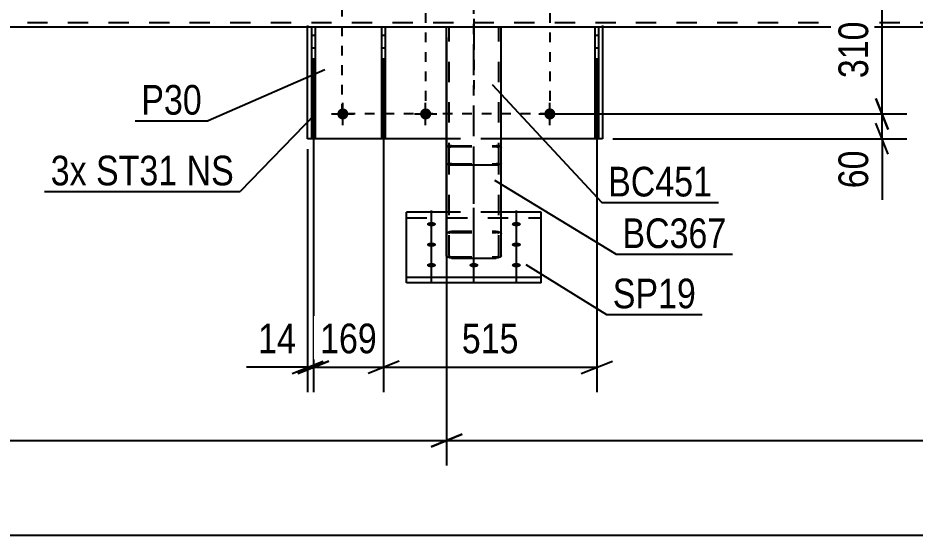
# Model space of a CAD drawing. Header units: millimetres. Extents: x -81 to 760, y -449 to 145.
# Drawn here: x 177.7 to 264.4, y -303.7 to -253.7 of the extents above; entities that cross this region are included whole.
import ezdxf

# ---------------------------------------------------------------- set-up
doc = ezdxf.new("R2010")
doc.units = ezdxf.units.MM
for name, pattern in [('DXK_LINE_DOT1', [1.8814, 0.9407, -0.9407]), ('DXK_LINE_DOT2', [3.9198, 1.9599, -1.9599]), ('DXK_LINE_DOT3', [5.9187, 2.979, -0.9799, 0.9799, -0.9799])]:
    doc.linetypes.add(name, pattern=pattern)
doc.styles.add('Arial Narrow', font='ARIALN.TTF', dxfattribs={"height": 0.2})

# ---------------------------------------------------------------- blocks, each defined once
blk = doc.blocks.new('Bolt-122569792-1394 - 1376')
at = {"linetype": 'Continuous'}
for points in [[(209.077, -262.457, -1), (209.077, -263.537, -1)], [(217.077, -262.457, -1), (217.077, -263.537, -1)], [(229.077, -262.457, -1), (229.077, -263.537, -1)]]:
    blk.add_hatch(color=1, dxfattribs=at).paths.add_polyline_path(points)
at = {"color": 1, "linetype": 'Continuous'}
for p, q in [((209.077, -264.077), (209.077, -261.917)), ((217.077, -264.077), (217.077, -261.917)), ((229.077, -264.077), (229.077, -261.917)), ((207.997, -262.997), (210.157, -262.997)), ((215.997, -262.997), (218.157, -262.997)), ((227.997, -262.997), (230.157, -262.997))]:
    blk.add_line(p, q, dxfattribs=at)
blk = doc.blocks.new('Bolt-122569792-1391 - 1376')
at = {"linetype": 'Continuous'}
for points in [[(217.639, -273.861), (217.547, -273.856), (217.46, -273.842), (217.38, -273.82), (217.312, -273.79), (217.258, -273.754), (217.22, -273.714), (217.201, -273.67), (217.201, -273.626), (217.22, -273.582), (217.258, -273.542), (217.312, -273.506), (217.38, -273.476), (217.46, -273.454), (217.547, -273.44), (217.639, -273.435), (217.73, -273.44), (217.818, -273.454), (217.898, -273.476), (217.966, -273.506), (218.02, -273.542), (218.057, -273.582), (218.077, -273.626), (218.077, -273.67), (218.057, -273.714), (218.02, -273.754), (217.966, -273.79), (217.898, -273.82), (217.818, -273.842), (217.73, -273.856)], [(225.839, -273.861), (225.747, -273.856), (225.66, -273.842), (225.58, -273.82), (225.512, -273.79), (225.458, -273.754), (225.42, -273.714), (225.401, -273.67), (225.401, -273.626), (225.42, -273.582), (225.458, -273.542), (225.512, -273.506), (225.58, -273.476), (225.66, -273.454), (225.747, -273.44), (225.839, -273.435), (225.93, -273.44), (226.018, -273.454), (226.098, -273.476), (226.166, -273.506), (226.22, -273.542), (226.257, -273.582), (226.277, -273.626), (226.277, -273.67), (226.257, -273.714), (226.22, -273.754), (226.166, -273.79), (226.098, -273.82), (226.018, -273.842), (225.93, -273.856)], [(217.639, -275.844), (217.547, -275.839), (217.46, -275.825), (217.38, -275.803), (217.312, -275.773), (217.258, -275.737), (217.22, -275.697), (217.201, -275.653), (217.201, -275.609), (217.22, -275.565), (217.258, -275.525), (217.312, -275.489), (217.38, -275.459), (217.46, -275.437), (217.547, -275.423), (217.639, -275.418), (217.73, -275.423), (217.818, -275.437), (217.898, -275.459), (217.966, -275.489), (218.02, -275.525), (218.057, -275.565), (218.077, -275.609), (218.077, -275.653), (218.057, -275.697), (218.02, -275.737), (217.966, -275.773), (217.898, -275.803), (217.818, -275.825), (217.73, -275.839)], [(225.839, -275.844), (225.747, -275.839), (225.66, -275.825), (225.58, -275.803), (225.512, -275.773), (225.458, -275.737), (225.42, -275.697), (225.401, -275.653), (225.401, -275.609), (225.42, -275.565), (225.458, -275.525), (225.512, -275.489), (225.58, -275.459), (225.66, -275.437), (225.747, -275.423), (225.839, -275.418), (225.93, -275.423), (226.018, -275.437), (226.098, -275.459), (226.166, -275.489), (226.22, -275.525), (226.257, -275.565), (226.277, -275.609), (226.277, -275.653), (226.257, -275.697), (226.22, -275.737), (226.166, -275.773), (226.098, -275.803), (226.018, -275.825), (225.93, -275.839)], [(217.639, -277.827), (217.547, -277.822), (217.46, -277.808), (217.38, -277.786), (217.312, -277.756), (217.258, -277.72), (217.22, -277.68), (217.201, -277.636), (217.201, -277.592), (217.22, -277.548), (217.258, -277.508), (217.312, -277.472), (217.38, -277.442), (217.46, -277.419), (217.547, -277.406), (217.639, -277.401), (217.73, -277.406), (217.818, -277.419), (217.898, -277.442), (217.966, -277.472), (218.02, -277.508), (218.057, -277.548), (218.077, -277.592), (218.077, -277.636), (218.057, -277.68), (218.02, -277.72), (217.966, -277.756), (217.898, -277.786), (217.818, -277.808), (217.73, -277.822)], [(221.739, -277.827), (221.647, -277.822), (221.56, -277.808), (221.48, -277.786), (221.412, -277.756), (221.358, -277.72), (221.32, -277.68), (221.301, -277.636), (221.301, -277.592), (221.32, -277.548), (221.358, -277.508), (221.412, -277.472), (221.48, -277.442), (221.56, -277.419), (221.647, -277.406), (221.739, -277.401), (221.83, -277.406), (221.918, -277.419), (221.998, -277.442), (222.066, -277.472), (222.12, -277.508), (222.157, -277.548), (222.177, -277.592), (222.177, -277.636), (222.157, -277.68), (222.12, -277.72), (222.066, -277.756), (221.998, -277.786), (221.918, -277.808), (221.83, -277.822)], [(225.839, -277.827), (225.747, -277.822), (225.66, -277.808), (225.58, -277.786), (225.512, -277.756), (225.458, -277.72), (225.42, -277.68), (225.401, -277.636), (225.401, -277.592), (225.42, -277.548), (225.458, -277.508), (225.512, -277.472), (225.58, -277.442), (225.66, -277.419), (225.747, -277.406), (225.839, -277.401), (225.93, -277.406), (226.018, -277.419), (226.098, -277.442), (226.166, -277.472), (226.22, -277.508), (226.257, -277.548), (226.277, -277.592), (226.277, -277.636), (226.257, -277.68), (226.22, -277.72), (226.166, -277.756), (226.098, -277.786), (226.018, -277.808), (225.93, -277.822)]]:
    blk.add_hatch(color=1, dxfattribs=at).paths.add_polyline_path(points)
at = {"color": 1, "linetype": 'Continuous'}
for p, q in [((217.639, -275.223), (217.639, -272.318)), ((225.839, -275.223), (225.839, -272.318)), ((217.639, -277.206), (217.639, -274.301)), ((225.839, -277.206), (225.839, -274.301)), ((217.639, -279.189), (217.639, -276.284)), ((221.739, -279.189), (221.739, -276.284)), ((225.839, -279.189), (225.839, -276.284))]:
    blk.add_line(p, q, dxfattribs=at)
at = {"color": 1, "linetype": 'DXK_LINE_DOT2'}
blk.add_line((221.739, -275.223), (221.739, -272.318), dxfattribs=at)
blk = doc.blocks.new('Part-122569792-1524 - 1376')
at = {"color": 2, "linetype": 'Continuous'}
for p, q in [((219.099, -272.487), (215.239, -272.487)), ((215.239, -279.335), (215.239, -272.487)), ((228.239, -272.487), (224.379, -272.487)), ((228.239, -279.335), (228.239, -272.487)), ((215.239, -278.775), (228.239, -278.775)), ((228.239, -279.335), (215.239, -279.335))]:
    blk.add_line(p, q, dxfattribs=at)
at = {"color": 7, "linetype": 'DXK_LINE_DOT2'}
for p, q in [((224.379, -272.487), (219.099, -272.487)), ((215.239, -273.047), (228.239, -273.047))]:
    blk.add_line(p, q, dxfattribs=at)
blk = doc.blocks.new('Part-122569792-1484 - 1376')
at = {"color": 2, "linetype": 'Continuous'}
for p, q in [((233.453, -265.397), (233.453, -254.597)), ((233.773, -254.597), (233.773, -265.397)), ((233.453, -256.597), (233.773, -256.597)), ((233.773, -265.397), (233.453, -265.397))]:
    blk.add_line(p, q, dxfattribs=at)
at = {"color": 7, "linetype": 'DXK_LINE_DOT2'}
for p, q in [((233.773, -254.597), (233.453, -254.597)), ((233.453, -255.397), (233.773, -255.397))]:
    blk.add_line(p, q, dxfattribs=at)
blk = doc.blocks.new('Part-122569792-1489 - 1376')
at = {"color": 2, "linetype": 'Continuous'}
for p, q in [((206.077, -265.397), (206.077, -254.597)), ((206.397, -254.597), (206.397, -265.397)), ((206.077, -256.597), (206.397, -256.597)), ((206.397, -265.397), (206.077, -265.397))]:
    blk.add_line(p, q, dxfattribs=at)
at = {"color": 7, "linetype": 'DXK_LINE_DOT2'}
for p, q in [((206.397, -254.597), (206.077, -254.597)), ((206.077, -255.397), (206.397, -255.397))]:
    blk.add_line(p, q, dxfattribs=at)
blk = doc.blocks.new('Part-122569792-1494 - 1376')
at = {"color": 2, "linetype": 'Continuous'}
for p, q in [((212.856, -265.397), (212.856, -254.597)), ((213.176, -254.597), (213.176, -265.397)), ((212.856, -256.597), (213.176, -256.597)), ((213.176, -265.397), (212.856, -265.397))]:
    blk.add_line(p, q, dxfattribs=at)
at = {"color": 7, "linetype": 'DXK_LINE_DOT2'}
for p, q in [((213.176, -254.597), (212.856, -254.597)), ((212.856, -255.397), (213.176, -255.397))]:
    blk.add_line(p, q, dxfattribs=at)
blk = doc.blocks.new('Part-122569792-1539 - 1376')
at = {"color": 7, "linetype": 'DXK_LINE_DOT2'}
for p, q in [((219.135, -266.176), (219.099, -266.24)), ((219.099, -267.753), (219.099, -266.24)), ((219.24, -266.122), (219.135, -266.176)), ((219.395, -266.085), (219.24, -266.122)), ((219.339, -266.24), (219.357, -266.208)), ((219.339, -276.688), (219.339, -266.24)), ((219.357, -266.208), (219.409, -266.181)), ((219.579, -266.073), (219.395, -266.085)), ((219.409, -266.181), (219.487, -266.163)), ((219.487, -266.163), (219.579, -266.156)), ((219.579, -266.073), (223.899, -266.073)), ((219.579, -266.156), (223.899, -266.156)), ((224.083, -266.085), (223.899, -266.073)), ((223.899, -266.156), (223.991, -266.163)), ((223.991, -266.163), (224.069, -266.181)), ((224.069, -266.181), (224.083, -266.188)), ((224.238, -266.122), (224.083, -266.085)), ((224.083, -266.188), (224.121, -266.208)), ((224.121, -266.208), (224.139, -266.24)), ((224.139, -276.688), (224.139, -266.24)), ((224.342, -266.176), (224.238, -266.122)), ((224.379, -266.24), (224.342, -266.176)), ((224.379, -267.753), (224.379, -266.24)), ((219.099, -267.746), (219.099, -267.753)), ((219.099, -267.746), (219.135, -267.81)), ((219.357, -267.778), (219.339, -267.746)), ((219.409, -267.805), (219.357, -267.778)), ((224.083, -267.797), (224.121, -267.778)), ((224.121, -267.778), (224.139, -267.746)), ((224.342, -267.81), (224.379, -267.746)), ((219.135, -267.81), (219.24, -267.864)), ((219.24, -267.864), (219.395, -267.9)), ((219.395, -267.9), (219.579, -267.913)), ((219.487, -267.823), (219.409, -267.805)), ((219.579, -267.829), (219.487, -267.823)), ((219.579, -267.829), (223.899, -267.829)), ((219.579, -267.913), (223.899, -267.913)), ((223.991, -267.823), (223.899, -267.829)), ((223.899, -267.913), (224.083, -267.9)), ((224.069, -267.805), (223.991, -267.823)), ((224.069, -267.805), (224.083, -267.797)), ((224.083, -267.9), (224.238, -267.864)), ((224.238, -267.864), (224.342, -267.81)), ((219.099, -274.573), (219.135, -274.484)), ((219.135, -274.484), (219.24, -274.407)), ((219.24, -274.407), (219.395, -274.356)), ((219.357, -274.529), (219.339, -274.573)), ((219.409, -274.49), (219.357, -274.529)), ((219.395, -274.356), (219.579, -274.338)), ((219.487, -274.465), (219.409, -274.49)), ((219.579, -274.456), (219.487, -274.465)), ((219.579, -274.338), (223.899, -274.338)), ((219.579, -274.456), (223.899, -274.456)), ((223.899, -274.338), (224.083, -274.356)), ((223.991, -274.465), (223.899, -274.456)), ((224.069, -274.49), (223.991, -274.465)), ((224.121, -274.529), (224.069, -274.49)), ((224.083, -274.356), (224.238, -274.407)), ((224.139, -274.573), (224.121, -274.529)), ((224.238, -274.407), (224.342, -274.484)), ((224.342, -274.484), (224.379, -274.573)), ((219.339, -276.688), (219.357, -276.733)), ((219.357, -276.733), (219.409, -276.772)), ((219.409, -276.772), (219.487, -276.797)), ((219.487, -276.797), (219.579, -276.806)), ((219.579, -276.806), (223.899, -276.806)), ((223.899, -276.806), (223.991, -276.797)), ((223.991, -276.797), (224.069, -276.772)), ((224.069, -276.772), (224.121, -276.733)), ((224.121, -276.733), (224.139, -276.688))]:
    blk.add_line(p, q, dxfattribs=at)
at = {"color": 2, "linetype": 'Continuous'}
for p, q in [((219.099, -276.688), (219.099, -267.753)), ((224.379, -276.688), (224.379, -267.753)), ((219.135, -276.778), (219.099, -276.688)), ((219.24, -276.855), (219.135, -276.778)), ((219.395, -276.906), (219.24, -276.855)), ((219.579, -276.923), (219.395, -276.906)), ((219.579, -276.923), (223.899, -276.923)), ((224.083, -276.906), (223.899, -276.923)), ((224.238, -276.855), (224.083, -276.906)), ((224.342, -276.778), (224.238, -276.855)), ((224.379, -276.688), (224.342, -276.778))]:
    blk.add_line(p, q, dxfattribs=at)
at = {"color": 7, "linetype": 'DXK_LINE_DOT3'}
blk.add_line((221.739, -275.631), (221.739, -266.993), dxfattribs=at)
blk = doc.blocks.new('Part-122569792-1554 - 1376')
at = {"color": 7, "linetype": 'DXK_LINE_DOT3'}
blk.add_line((221.739, -276.997), (221.739, -240.597), dxfattribs=at)
at = {"color": 2, "linetype": 'Continuous'}
for p, q in [((219.099, -267.753), (219.099, -254.597)), ((224.379, -267.753), (224.379, -254.597)), ((219.135, -267.817), (219.099, -267.753)), ((224.379, -267.753), (224.342, -267.817)), ((219.24, -267.872), (219.135, -267.817)), ((219.395, -267.908), (219.24, -267.872)), ((219.579, -267.921), (219.395, -267.908)), ((219.579, -267.921), (223.899, -267.921)), ((224.083, -267.908), (223.899, -267.921)), ((224.238, -267.872), (224.083, -267.908)), ((224.342, -267.817), (224.238, -267.872))]:
    blk.add_line(p, q, dxfattribs=at)
at = {"color": 7, "linetype": 'DXK_LINE_DOT2'}
for p, q in [((224.379, -254.597), (219.099, -254.597)), ((219.339, -267.753), (219.339, -254.597)), ((224.139, -267.753), (224.139, -254.597)), ((219.099, -266.241), (219.135, -266.176)), ((219.135, -266.176), (219.24, -266.122)), ((219.24, -266.122), (219.395, -266.086)), ((219.357, -266.209), (219.339, -266.241)), ((219.409, -266.181), (219.357, -266.209)), ((219.395, -266.086), (219.579, -266.073)), ((219.487, -266.163), (219.409, -266.181)), ((219.579, -266.157), (219.487, -266.163)), ((219.579, -266.073), (223.899, -266.073)), ((219.579, -266.157), (223.899, -266.157)), ((223.899, -266.073), (224.083, -266.086)), ((223.991, -266.163), (223.899, -266.157)), ((224.069, -266.181), (223.991, -266.163)), ((224.069, -266.181), (224.083, -266.189)), ((224.083, -266.086), (224.238, -266.122)), ((224.083, -266.189), (224.121, -266.209)), ((224.139, -266.241), (224.121, -266.209)), ((224.238, -266.122), (224.342, -266.176)), ((224.342, -266.176), (224.379, -266.241)), ((219.339, -267.753), (219.357, -267.785)), ((219.357, -267.785), (219.409, -267.812)), ((224.069, -267.812), (224.121, -267.785)), ((224.121, -267.785), (224.139, -267.753)), ((219.409, -267.812), (219.487, -267.831)), ((219.487, -267.831), (219.579, -267.837)), ((219.579, -267.837), (223.899, -267.837)), ((223.899, -267.837), (223.991, -267.831)), ((223.991, -267.831), (224.069, -267.812))]:
    blk.add_line(p, q, dxfattribs=at)
blk = doc.blocks.new('Part-122569792-1569 - 1376')
at = {"color": 7, "linetype": 'DXK_LINE_DOT3'}
blk.add_line((221.739, -224.216), (221.739, -260.597), dxfattribs=at)
at = {"color": 2, "linetype": 'Continuous'}
for p, q in [((219.099, -233.475), (219.135, -233.412)), ((219.099, -233.475), (219.099, -246.597)), ((219.135, -233.412), (219.24, -233.359)), ((219.24, -233.359), (219.395, -233.323)), ((219.395, -233.323), (219.579, -233.311)), ((219.579, -233.311), (223.899, -233.311)), ((223.899, -233.311), (224.083, -233.323)), ((224.083, -233.323), (224.238, -233.359)), ((224.238, -233.359), (224.342, -233.412)), ((224.342, -233.412), (224.379, -233.475)), ((224.379, -233.475), (224.379, -246.597))]:
    blk.add_line(p, q, dxfattribs=at)
at = {"color": 7, "linetype": 'DXK_LINE_DOT2'}
for p, q in [((219.357, -233.444), (219.339, -233.475)), ((219.339, -233.475), (219.339, -246.597)), ((219.409, -233.417), (219.357, -233.444)), ((219.487, -233.399), (219.409, -233.417)), ((219.579, -233.393), (219.487, -233.399)), ((219.579, -233.393), (223.899, -233.393)), ((223.991, -233.399), (223.899, -233.393)), ((224.069, -233.417), (223.991, -233.399)), ((224.121, -233.444), (224.069, -233.417)), ((224.139, -233.475), (224.121, -233.444)), ((224.139, -233.475), (224.139, -246.597)), ((219.135, -235.019), (219.099, -234.956)), ((219.24, -235.073), (219.135, -235.019)), ((219.395, -235.108), (219.24, -235.073)), ((219.339, -234.956), (219.357, -234.988)), ((219.357, -234.988), (219.409, -235.015)), ((219.579, -235.121), (219.395, -235.108)), ((219.409, -235.015), (219.487, -235.032)), ((219.487, -235.032), (219.579, -235.039)), ((219.579, -235.039), (223.899, -235.039)), ((219.579, -235.121), (223.899, -235.121)), ((223.899, -235.039), (223.991, -235.032)), ((224.083, -235.108), (223.899, -235.121)), ((223.991, -235.032), (224.069, -235.015)), ((224.069, -235.015), (224.083, -235.007)), ((224.083, -235.007), (224.121, -234.988)), ((224.238, -235.073), (224.083, -235.108)), ((224.121, -234.988), (224.139, -234.956)), ((224.342, -235.019), (224.238, -235.073)), ((224.379, -234.956), (224.342, -235.019)), ((224.379, -246.597), (219.099, -246.597))]:
    blk.add_line(p, q, dxfattribs=at)
blk = doc.blocks.new('Part-122569792-1584 - 1376')
at = {"color": 2, "linetype": 'Continuous'}
for p, q in [((205.677, -235.797), (205.677, -246.597)), ((206.077, -235.797), (205.677, -235.797)), ((212.856, -235.797), (206.397, -235.797)), ((219.099, -235.797), (213.176, -235.797)), ((233.453, -235.797), (224.379, -235.797)), ((234.173, -235.797), (233.773, -235.797)), ((234.173, -235.797), (234.173, -246.597)), ((205.677, -265.397), (205.677, -254.597)), ((234.173, -254.597), (234.173, -265.397)), ((206.077, -265.397), (205.677, -265.397)), ((212.856, -265.397), (206.397, -265.397)), ((219.099, -265.397), (213.176, -265.397)), ((233.453, -265.397), (224.379, -265.397)), ((234.173, -265.397), (233.773, -265.397))]:
    blk.add_line(p, q, dxfattribs=at)
at = {"color": 7, "linetype": 'DXK_LINE_DOT2'}
for p, q in [((206.397, -235.797), (206.077, -235.797)), ((213.176, -235.797), (212.856, -235.797)), ((224.379, -235.797), (219.099, -235.797)), ((233.773, -235.797), (233.453, -235.797)), ((205.677, -246.597), (205.677, -254.597)), ((234.173, -246.597), (234.173, -254.597)), ((206.397, -265.397), (206.077, -265.397)), ((213.176, -265.397), (212.856, -265.397)), ((224.379, -265.397), (219.099, -265.397)), ((233.773, -265.397), (233.453, -265.397))]:
    blk.add_line(p, q, dxfattribs=at)
blk = doc.blocks.new('Part-122569792-1700 - 1376')
at = {"color": 7, "linetype": 'DXK_LINE_DOT2'}
blk.add_line((580.38, -254.197), (-30.594, -254.197), dxfattribs=at)
at = {"color": 2, "linetype": 'Continuous'}
blk.add_line((580.38, -254.597), (-25.794, -254.597), dxfattribs=at)
blk = doc.blocks.new('Rectangle-122569792-2219 - 1376')
at = {"color": 1, "linetype": 'DXK_LINE_DOT1'}
for p, q in [((209.016, -238.197), (229.077, -238.197)), ((209.016, -262.997), (209.016, -238.197)), ((229.077, -238.197), (229.077, -262.997)), ((229.077, -262.997), (209.016, -262.997))]:
    blk.add_line(p, q, dxfattribs=at)
blk = doc.blocks.new('Line-122569792-2207 - 1376')
at = {"color": 1, "linetype": 'DXK_LINE_DOT1'}
blk.add_line((217.016, -238.197), (217.077, -262.997), dxfattribs=at)
blk = doc.blocks.new('StraightDimension-122569792-1958 - 1376')
at = {"color": 7, "linetype": 'Continuous'}
for p, q in [((206.237, -257.597), (206.237, -289.878)), ((205.677, -266.397), (205.677, -289.878)), ((205.677, -287.478), (199.771, -287.478)), ((205.677, -287.478), (199.771, -287.478)), ((204.177, -288.078), (207.177, -286.878)), ((207.737, -286.878), (204.737, -288.078)), ((205.677, -287.478), (206.237, -287.478))]:
    blk.add_line(p, q, dxfattribs=at)
at = {"color": 0}
blk.add_wipeout([(205.152, -286.728), (205.152, -282.528), (200.296, -282.528), (200.296, -286.728)], dxfattribs=at)
at = {"color": 3, "style": 'Arial Narrow'}
blk.add_text('14', height=2.8633, dxfattribs=at).set_placement((200.896, -286.128))
blk = doc.blocks.new('StraightDimension-122569792-1966 - 1376')
at = {"color": 7, "linetype": 'Continuous'}
for p, q in [((206.237, -257.597), (206.237, -289.878)), ((213.016, -257.597), (213.016, -289.878)), ((204.737, -288.078), (207.737, -286.878)), ((206.237, -287.478), (213.016, -287.478)), ((214.516, -286.878), (211.516, -288.078))]:
    blk.add_line(p, q, dxfattribs=at)
at = {"color": 0}
blk.add_wipeout([(212.969, -286.728), (212.969, -282.528), (206.284, -282.528), (206.284, -286.728)], dxfattribs=at)
at = {"color": 3, "style": 'Arial Narrow'}
blk.add_text('169', height=2.8633, dxfattribs=at).set_placement((206.884, -286.128))
blk = doc.blocks.new('StraightDimension-122569792-1970 - 1376')
at = {"color": 7, "linetype": 'Continuous'}
for p, q in [((213.016, -257.597), (213.016, -289.878)), ((233.613, -257.597), (233.613, -289.878)), ((214.516, -286.878), (211.516, -288.078)), ((213.016, -287.478), (233.613, -287.478)), ((232.113, -288.078), (235.113, -286.878))]:
    blk.add_line(p, q, dxfattribs=at)
at = {"color": 0}
blk.add_wipeout([(226.656, -286.728), (226.656, -282.528), (219.972, -282.528), (219.972, -286.728)], dxfattribs=at)
at = {"color": 3, "style": 'Arial Narrow'}
blk.add_text('515', height=2.8633, dxfattribs=at).set_placement((220.572, -286.128))
blk = doc.blocks.new('StraightDimension-122569792-2049 - 1376')
at = {"color": 7, "linetype": 'Continuous'}
for p, q in [((260.573, -261.497), (261.773, -264.497)), ((230.077, -262.997), (263.573, -262.997)), ((261.173, -265.397), (261.173, -262.997)), ((261.773, -266.897), (260.573, -263.897)), ((235.173, -265.397), (263.573, -265.397)), ((261.173, -265.397), (261.173, -271.303)), ((261.173, -265.397), (261.173, -271.303))]:
    blk.add_line(p, q, dxfattribs=at)
at = {"color": 0}
blk.add_wipeout([(260.423, -265.922), (256.223, -265.922), (256.223, -270.778), (260.423, -270.778)], dxfattribs=at)
at = {"color": 3, "style": 'Arial Narrow'}
blk.add_text('60', height=2.8633, rotation=90.00021, dxfattribs=at).set_placement((259.823, -270.178))
blk = doc.blocks.new('StraightDimension-122569792-2062 - 1376')
at = {"color": 7, "linetype": 'Continuous'}
for p, q in [((260.573, -249.097), (261.773, -252.097)), ((235.173, -250.597), (263.573, -250.597)), ((261.173, -262.997), (261.173, -250.597)), ((261.773, -264.497), (260.573, -261.497)), ((230.077, -262.997), (263.573, -262.997))]:
    blk.add_line(p, q, dxfattribs=at)
at = {"color": 0}
blk.add_wipeout([(260.423, -253.455), (256.223, -253.455), (256.223, -260.139), (260.423, -260.139)], dxfattribs=at)
at = {"color": 3, "style": 'Arial Narrow'}
blk.add_text('310', height=2.8633, rotation=90.00021, dxfattribs=at).set_placement((259.823, -259.539))
blk = doc.blocks.new('StraightDimension-122569792-2102 - 1376')
at = {"color": 7, "linetype": 'Continuous'}
blk.add_line((-31.594, -303.699), (592.28, -303.699), dxfattribs=at)
blk = doc.blocks.new('StraightDimension-122569792-2180 - 1376')
at = {"color": 7, "linetype": 'Continuous'}
for p, q in [((219.099, -255.597), (219.099, -296.96)), ((-14.234, -294.56), (219.099, -294.56)), ((217.599, -295.16), (220.599, -293.96))]:
    blk.add_line(p, q, dxfattribs=at)
blk = doc.blocks.new('StraightDimension-122569792-2188 - 1376')
at = {"color": 7, "linetype": 'Continuous'}
for p, q in [((219.099, -255.597), (219.099, -296.96)), ((220.599, -293.96), (217.599, -295.16)), ((219.099, -294.56), (452.433, -294.56))]:
    blk.add_line(p, q, dxfattribs=at)
blk = doc.blocks.new('Mark-122569792-1520 - 1376')
at = {"color": 30, "linetype": 'Continuous'}
for p, q in [((226.751, -277.533), (234.556, -282.378)), ((234.556, -282.378), (243.795, -282.378))]:
    blk.add_line(p, q, dxfattribs=at)
at = {"color": 0}
blk.add_wipeout([(243.195, -281.778), (243.195, -278.778), (235.156, -278.778), (235.156, -281.778)], dxfattribs=at)
blk.add_wipeout([(243.195, -281.778), (243.195, -278.778), (235.156, -278.778), (235.156, -281.778)], dxfattribs=at)
at = {"color": 3, "style": 'Arial Narrow'}
blk.add_text('SP19', height=2.8633, dxfattribs=at).set_placement((235.156, -281.778))
blk = doc.blocks.new('Mark-122569792-1580 - 1376')
at = {"color": 30, "linetype": 'Continuous'}
for p in [(207.338, -258.741), (189.01, -263.662)]:
    blk.add_line(p, (196.057, -263.662), dxfattribs=at)
at = {"color": 0}
blk.add_wipeout([(195.457, -263.062), (195.457, -260.062), (189.61, -260.062), (189.61, -263.062)], dxfattribs=at)
blk.add_wipeout([(195.457, -263.062), (195.457, -260.062), (189.61, -260.062), (189.61, -263.062)], dxfattribs=at)
at = {"color": 3, "style": 'Arial Narrow'}
blk.add_text('P30', height=2.8633, dxfattribs=at).set_placement((189.61, -263.062))
blk = doc.blocks.new('Mark-122569792-1535 - 1376')
at = {"color": 30, "linetype": 'Continuous'}
for p, q in [((223.722, -269.386), (235.487, -276.557)), ((235.487, -276.557), (246.736, -276.557))]:
    blk.add_line(p, q, dxfattribs=at)
at = {"color": 0}
blk.add_wipeout([(246.136, -275.957), (246.136, -272.957), (236.087, -272.957), (236.087, -275.957)], dxfattribs=at)
blk.add_wipeout([(246.136, -275.957), (246.136, -272.957), (236.087, -272.957), (236.087, -275.957)], dxfattribs=at)
at = {"color": 3, "style": 'Arial Narrow'}
blk.add_text('BC367', height=2.8633, dxfattribs=at).set_placement((236.087, -275.957))
blk = doc.blocks.new('Mark-122569792-1550 - 1376')
at = {"color": 30, "linetype": 'Continuous'}
for p, q in [((223.496, -260.145), (234.107, -271.57)), ((234.107, -271.57), (245.356, -271.57))]:
    blk.add_line(p, q, dxfattribs=at)
at = {"color": 0}
blk.add_wipeout([(244.756, -270.97), (244.756, -267.97), (234.707, -267.97), (234.707, -270.97)], dxfattribs=at)
blk.add_wipeout([(244.756, -270.97), (244.756, -267.97), (234.707, -267.97), (234.707, -270.97)], dxfattribs=at)
at = {"color": 3, "style": 'Arial Narrow'}
blk.add_text('BC451', height=2.8633, dxfattribs=at).set_placement((234.707, -270.97))
blk = doc.blocks.new('MarkSet-122569792-2259 - 1376')
at = {"color": 30, "linetype": 'Continuous'}
for p in [(206.397, -263.005), (180.261, -270.498)]:
    blk.add_line(p, (199.152, -270.498), dxfattribs=at)
at = {"color": 0}
for points in [[(184.333, -269.898), (184.333, -266.898), (180.861, -266.898), (180.861, -269.898)], [(193.087, -269.898), (193.087, -266.898), (185.233, -266.898), (185.233, -269.898)], [(198.552, -269.898), (198.552, -266.898), (193.987, -266.898), (193.987, -269.898)]]:
    blk.add_wipeout(points, dxfattribs=at)
for points in [[(184.333, -269.898), (184.333, -266.898), (180.861, -266.898), (180.861, -269.898)], [(193.087, -269.898), (193.087, -266.898), (185.233, -266.898), (185.233, -269.898)], [(198.552, -269.898), (198.552, -266.898), (193.987, -266.898), (193.987, -269.898)]]:
    blk.add_wipeout(points, dxfattribs=at)
at = {"color": 3, "style": 'Arial Narrow'}
for s, p in [('3x', (180.861, -269.898)), ('ST31', (185.233, -269.898)), ('NS', (193.987, -269.898))]:
    blk.add_text(s, height=2.8633, dxfattribs=at).set_placement(p)

msp = doc.modelspace()

# ---------------------------------------------------------------- block references
for name in ['Part-122569792-1569 - 1376', 'Part-122569792-1584 - 1376', 'Rectangle-122569792-2219 - 1376', 'Line-122569792-2207 - 1376', 'Part-122569792-1554 - 1376', 'Part-122569792-1700 - 1376', 'Part-122569792-1489 - 1376', 'Part-122569792-1494 - 1376', 'Part-122569792-1484 - 1376', 'Bolt-122569792-1394 - 1376', 'Part-122569792-1539 - 1376', 'Part-122569792-1524 - 1376', 'Bolt-122569792-1391 - 1376']:
    msp.add_blockref(name, (0, 0))

# ---------------------------------------------------------------- next in the draw order: block references
msp.add_blockref('StraightDimension-122569792-1958 - 1376', (0, 0))

# ---------------------------------------------------------------- next in the draw order: block references
msp.add_blockref('StraightDimension-122569792-1966 - 1376', (0, 0))

# ---------------------------------------------------------------- next in the draw order: block references
msp.add_blockref('StraightDimension-122569792-1970 - 1376', (0, 0))

# ---------------------------------------------------------------- next in the draw order: block references
msp.add_blockref('StraightDimension-122569792-2049 - 1376', (0, 0))

# ---------------------------------------------------------------- next in the draw order: block references
msp.add_blockref('StraightDimension-122569792-2062 - 1376', (0, 0))

# ---------------------------------------------------------------- next in the draw order: block references
msp.add_blockref('StraightDimension-122569792-2102 - 1376', (0, 0))

# ---------------------------------------------------------------- next in the draw order: block references
msp.add_blockref('StraightDimension-122569792-2180 - 1376', (0, 0))

# ---------------------------------------------------------------- next in the draw order: block references
for name in ['StraightDimension-122569792-2188 - 1376', 'Mark-122569792-1580 - 1376']:
    msp.add_blockref(name, (0, 0))

# ---------------------------------------------------------------- next in the draw order: block references
for name in ['MarkSet-122569792-2259 - 1376', 'Mark-122569792-1535 - 1376', 'Mark-122569792-1520 - 1376']:
    msp.add_blockref(name, (0, 0))

# ---------------------------------------------------------------- next in the draw order: block references
msp.add_blockref('Mark-122569792-1550 - 1376', (0, 0))

doc.saveas('drawing.dxf')
